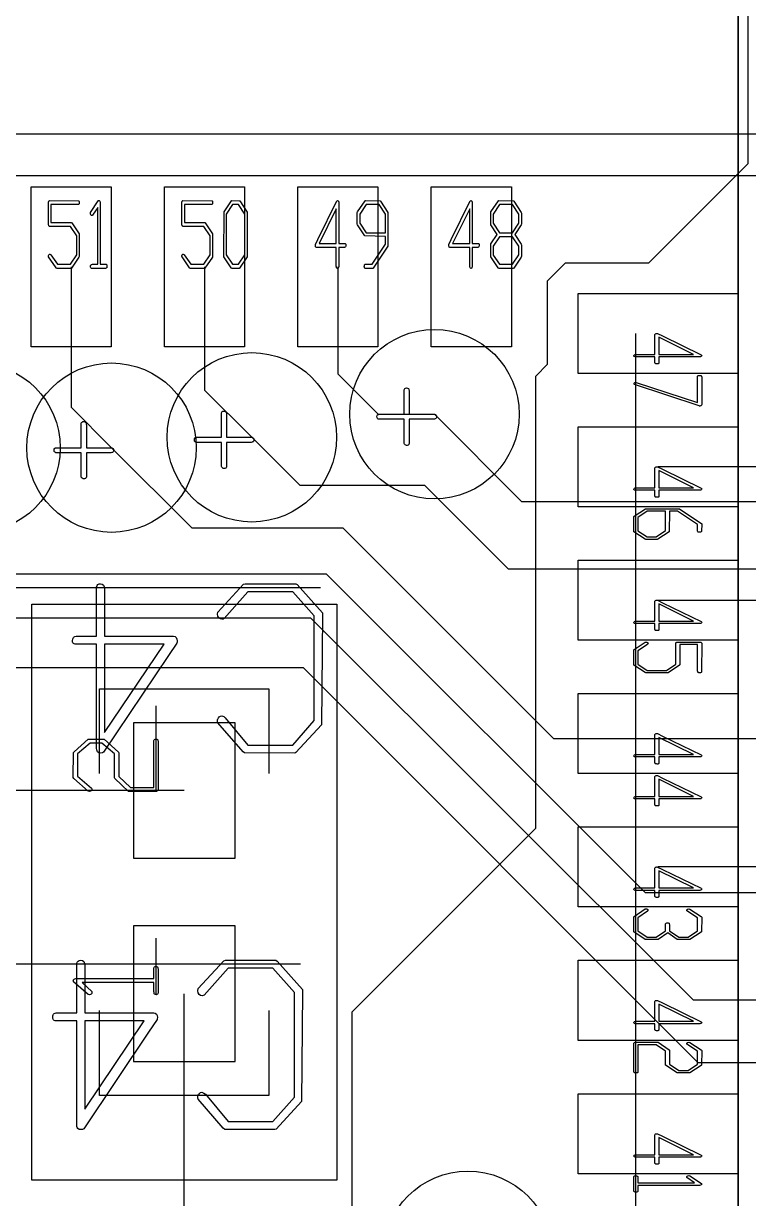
# Model space of a CAD drawing. Header units: inches. Extents: x -1 to 1.1, y -1.12 to 1.07.
# Drawn here: x -0.3558 to -0.1418, y -0.0478 to 0.299 of the extents above; entities that cross this region are included whole.
import ezdxf

# ---------------------------------------------------------------- set-up
doc = ezdxf.new("R2010")
doc.units = ezdxf.units.IN
doc.header["$MEASUREMENT"] = 0
doc.linetypes.add('CENTERX2', pattern=[0.8, 0.5, -0.1, 0.1, -0.1])

msp = doc.modelspace()

# ---------------------------------------------------------------- linework, layer by layer
at = {"color": 7, "linetype": 'Continuous'}
for p, q in [((-0.14489, 0.71147), (-0.14489, -0.39089)), ((-0.14489, -0.39089), (-0.14489, 0.71147)), ((-0.14489, -0.39089), (-0.14489, 0.71147)), ((-0.14189, 0.25766), (-0.14189, 0.65465)), ((-0.1005, 0.26637), (-0.61947, 0.26637)), ((-0.17121, 0.22834), (-0.14189, 0.25766)), ((-0.07462, 0.25402), (-0.61256, 0.25402)), ((-0.35355, 0.2036), (-0.35355, 0.25084)), ((-0.35355, 0.25084), (-0.32993, 0.25084)), ((-0.32993, 0.25084), (-0.32993, 0.2036)), ((-0.31418, 0.2036), (-0.31418, 0.25084)), ((-0.31418, 0.25084), (-0.29056, 0.25084)), ((-0.29056, 0.25084), (-0.29056, 0.2036)), ((-0.27481, 0.2036), (-0.27481, 0.25084)), ((-0.27481, 0.25084), (-0.25119, 0.25084)), ((-0.25119, 0.25084), (-0.25119, 0.2036)), ((-0.23544, 0.2036), (-0.23544, 0.25084)), ((-0.23544, 0.25084), (-0.21182, 0.25084)), ((-0.21182, 0.25084), (-0.21182, 0.2036)), ((-0.34174, 0.22722), (-0.34174, 0.18574)), ((-0.30237, 0.22722), (-0.30237, 0.19083)), ((-0.263, 0.22722), (-0.263, 0.1956)), ((-0.20113, 0.22307), (-0.19586, 0.22834)), ((-0.19586, 0.22834), (-0.17121, 0.22834)), ((-0.20113, 0.19842), (-0.20113, 0.22307)), ((-0.19213, 0.21934), (-0.14489, 0.21934)), ((-0.19213, 0.19572), (-0.19213, 0.21934)), ((-0.14489, 0.21934), (-0.14489, 0.19572)), ((-0.32993, 0.2036), (-0.35355, 0.2036)), ((-0.29056, 0.2036), (-0.31418, 0.2036)), ((-0.25119, 0.2036), (-0.27481, 0.2036)), ((-0.21182, 0.2036), (-0.23544, 0.2036)), ((-0.20462, 0.19493), (-0.20113, 0.19842)), ((-0.263, 0.1956), (-0.25109, 0.18369)), ((-0.20462, 0.06149), (-0.20462, 0.19493)), ((-0.14489, 0.19572), (-0.19213, 0.19572)), ((-0.30237, 0.19083), (-0.28841, 0.17687)), ((-0.34174, 0.18574), (-0.32981, 0.17381)), ((-0.25109, 0.18369), (-0.23452, 0.18369)), ((-0.23452, 0.18369), (-0.20878, 0.15795)), ((-0.19213, 0.17997), (-0.14489, 0.17997)), ((-0.19213, 0.15635), (-0.19213, 0.17997)), ((-0.14489, 0.17997), (-0.14489, 0.15635)), ((-0.30602, 0.15002), (-0.32981, 0.17381)), ((-0.28841, 0.17687), (-0.27426, 0.16272)), ((-0.10549, 0.16816), (-0.16851, 0.16816)), ((-0.27426, 0.16272), (-0.23747, 0.16272)), ((-0.23747, 0.16272), (-0.21277, 0.13802)), ((-0.20878, 0.15795), (0.18641, 0.15795)), ((-0.14489, 0.15635), (-0.19213, 0.15635)), ((-0.26144, 0.15002), (-0.30602, 0.15002)), ((-0.1993, 0.08788), (-0.26144, 0.15002)), ((-0.19213, 0.1406), (-0.14489, 0.1406)), ((-0.19213, 0.11698), (-0.19213, 0.1406)), ((-0.14489, 0.1406), (-0.14489, 0.11698)), ((-0.26637, 0.1365), (-0.40376, 0.1365)), ((-0.17227, 0.0424), (-0.26637, 0.1365)), ((-0.21277, 0.13802), (0.01145, 0.13802)), ((-0.16851, 0.12879), (-0.12335, 0.12879)), ((-0.35336, -0.04236), (-0.35336, 0.12764)), ((-0.35336, 0.12764), (-0.26336, 0.12764)), ((-0.26336, 0.12764), (-0.26336, -0.04236)), ((-0.44187, 0.12363), (-0.27105, 0.12363)), ((-0.27105, 0.12363), (-0.15821, 0.01079)), ((-0.14489, 0.11698), (-0.19213, 0.11698)), ((-0.27321, 0.10881), (-0.45435, 0.10881)), ((-0.15664, -0.00776), (-0.27321, 0.10881)), ((-0.33336, 0.07764), (-0.33336, 0.10264)), ((-0.33336, 0.10264), (-0.28336, 0.10264)), ((-0.33336, 0.09264), (-0.33336, 0.10264)), ((-0.33336, 0.10264), (-0.28336, 0.10264)), ((-0.28336, 0.10264), (-0.28336, 0.07764)), ((-0.28336, 0.10264), (-0.28336, 0.07764)), ((-0.19213, 0.10123), (-0.14489, 0.10123)), ((-0.19213, 0.07761), (-0.19213, 0.10123)), ((-0.14489, 0.10123), (-0.14489, 0.07761)), ((-0.29336, 0.09264), (-0.32336, 0.09264)), ((-0.32336, 0.09264), (-0.32336, 0.05264)), ((-0.29336, 0.05264), (-0.29336, 0.09264)), ((-0.0104, 0.08788), (-0.1993, 0.08788)), ((-0.14489, 0.07761), (-0.19213, 0.07761)), ((-0.30836, 0.07264), (-0.42575, 0.07264)), ((-0.25881, 0.0073), (-0.20462, 0.06149)), ((-0.19213, 0.06186), (-0.14489, 0.06186)), ((-0.19213, 0.03824), (-0.19213, 0.06186)), ((-0.14489, 0.06186), (-0.14489, 0.03824)), ((-0.32336, 0.05264), (-0.29336, 0.05264)), ((-0.13589, 0.05005), (-0.16851, 0.05005)), ((0.08296, 0.0424), (-0.17227, 0.0424)), ((-0.14489, 0.03824), (-0.19213, 0.03824)), ((-0.29336, 0.03264), (-0.32336, 0.03264)), ((-0.32336, 0.03264), (-0.32336, -0.00736)), ((-0.29336, -0.00736), (-0.29336, 0.03264)), ((-0.19213, 0.02249), (-0.14489, 0.02249)), ((-0.19213, -0.00113), (-0.19213, 0.02249)), ((-0.14489, 0.02249), (-0.14489, -0.00113)), ((-0.30836, -0.10468), (-0.30836, 0.01264)), ((-0.15821, 0.01079), (-0.13264, 0.01079)), ((-0.33336, -0.01736), (-0.33336, 0.00764)), ((-0.28336, 0.00764), (-0.28336, -0.01736)), ((-0.28336, 0.00764), (-0.28336, -0.01736)), ((-0.25881, -0.25891), (-0.25881, 0.0073)), ((-0.14489, -0.00113), (-0.19213, -0.00113)), ((-0.33336, -0.01736), (-0.33336, -0.00736)), ((-0.32336, -0.00736), (-0.29336, -0.00736)), ((-0.10686, -0.00776), (-0.15664, -0.00776)), ((-0.19213, -0.01688), (-0.14489, -0.01688)), ((-0.19213, -0.0405), (-0.19213, -0.01688)), ((-0.14489, -0.01688), (-0.14489, -0.0405)), ((-0.28336, -0.01736), (-0.33336, -0.01736)), ((-0.28336, -0.01736), (-0.33336, -0.01736)), ((-0.14489, -0.0405), (-0.19213, -0.0405)), ((-0.26336, -0.04236), (-0.35336, -0.04236))]:
    msp.add_line(p, q, dxfattribs=at)
at = {"color": 7, "linetype": 'CENTERX2'}
for p, q in [((-0.17518, 0.20753), (-0.17518, 0.16753)), ((-0.17518, 0.16816), (-0.17518, 0.12816)), ((-0.26819, 0.13247), (-0.36819, 0.13247)), ((-0.17518, 0.12879), (-0.17518, 0.08879)), ((-0.31669, 0.07264), (-0.31669, 0.09764)), ((-0.17518, 0.08942), (-0.17518, 0.04942)), ((-0.17518, 0.05005), (-0.17518, 0.01005)), ((-0.31669, 0.01264), (-0.31669, 0.02905)), ((-0.27404, 0.02132), (-0.37404, 0.02132)), ((-0.17518, 0.01068), (-0.17518, -0.02932)), ((-0.17518, -0.02869), (-0.17518, -0.06182))]:
    msp.add_line(p, q, dxfattribs=at)
at = {"color": 7, "linetype": 'Continuous', "flags": 128}
for points in [[(-0.33959, 0.24671), (-0.3395, 0.24667), (-0.33944, 0.24657), (-0.33939, 0.24644), (-0.33936, 0.24626), (-0.33936, 0.24626), (-0.33936, 0.24609), (-0.33938, 0.24594), (-0.33941, 0.24582), (-0.33945, 0.24572), (-0.33951, 0.24565), (-0.3396, 0.24559), (-0.33973, 0.24556), (-0.33988, 0.24555), (-0.33988, 0.24555), (-0.34769, 0.24555), (-0.34769, 0.24555), (-0.34769, 0.24032), (-0.34769, 0.24032), (-0.3417, 0.24032), (-0.3417, 0.24032), (-0.34157, 0.24021), (-0.34157, 0.24021), (-0.3394, 0.2369), (-0.3394, 0.2369), (-0.33936, 0.23665), (-0.33936, 0.23665), (-0.33936, 0.23027), (-0.33936, 0.23027), (-0.33943, 0.23005), (-0.33943, 0.23005), (-0.34164, 0.22677), (-0.34164, 0.22677), (-0.34181, 0.22674), (-0.34181, 0.22674), (-0.3461, 0.22674), (-0.3461, 0.22674), (-0.3462, 0.22685), (-0.3462, 0.22685), (-0.34839, 0.23011), (-0.34839, 0.23011), (-0.3484, 0.23022), (-0.34841, 0.23038), (-0.34841, 0.23038), (-0.3484, 0.23049), (-0.34839, 0.23056), (-0.34839, 0.23056), (-0.34833, 0.23071), (-0.34826, 0.23082), (-0.34816, 0.2309), (-0.34805, 0.23094), (-0.34805, 0.23094), (-0.34788, 0.23088), (-0.34774, 0.23073), (-0.34774, 0.23073), (-0.3458, 0.22793), (-0.3458, 0.22793), (-0.34193, 0.22793), (-0.34193, 0.22793), (-0.34007, 0.2307), (-0.34007, 0.2307), (-0.34007, 0.23636), (-0.34007, 0.23636), (-0.34193, 0.23912), (-0.34193, 0.23912), (-0.3481, 0.23912), (-0.3481, 0.23912), (-0.34818, 0.23915), (-0.34826, 0.23922), (-0.34832, 0.23931), (-0.34837, 0.23943), (-0.34837, 0.23943), (-0.34841, 0.23963), (-0.34841, 0.23963), (-0.34841, 0.24635), (-0.34841, 0.24635), (-0.34837, 0.24648), (-0.3483, 0.24659), (-0.34822, 0.24668), (-0.3481, 0.24674), (-0.3481, 0.24674), (-0.33959, 0.24671)], [(-0.33321, 0.24642), (-0.33317, 0.24612), (-0.33317, 0.24612), (-0.33317, 0.22793), (-0.33317, 0.22793), (-0.3314, 0.22793), (-0.3314, 0.22793), (-0.3313, 0.22786), (-0.33123, 0.22775), (-0.33118, 0.22761), (-0.33116, 0.22744), (-0.33116, 0.22744), (-0.33117, 0.22715), (-0.33124, 0.22693), (-0.33129, 0.22685), (-0.33136, 0.22679), (-0.33145, 0.22675), (-0.33157, 0.22674), (-0.33157, 0.22674), (-0.33578, 0.22674), (-0.33578, 0.22674), (-0.33587, 0.22681), (-0.33594, 0.22692), (-0.336, 0.22706), (-0.33603, 0.22723), (-0.33603, 0.22723), (-0.336, 0.22753), (-0.33593, 0.22775), (-0.33586, 0.22783), (-0.33576, 0.22789), (-0.33563, 0.22792), (-0.33547, 0.22793), (-0.33547, 0.22793), (-0.33388, 0.22793), (-0.33388, 0.22793), (-0.33388, 0.24466), (-0.33388, 0.24466), (-0.33545, 0.24241), (-0.33545, 0.24241), (-0.33555, 0.24237), (-0.33564, 0.24235), (-0.33564, 0.24235), (-0.33579, 0.24239), (-0.33591, 0.24251), (-0.336, 0.2427), (-0.33603, 0.24296), (-0.33603, 0.24296), (-0.33599, 0.24322), (-0.33599, 0.24322), (-0.33375, 0.24666), (-0.33375, 0.24666), (-0.33366, 0.24673), (-0.33355, 0.24674), (-0.33355, 0.24674), (-0.33349, 0.24673), (-0.33338, 0.24666), (-0.33328, 0.24656), (-0.33321, 0.24642)], [(-0.30022, 0.24671), (-0.30013, 0.24667), (-0.30007, 0.24657), (-0.30002, 0.24644), (-0.29999, 0.24626), (-0.29999, 0.24626), (-0.29999, 0.24609), (-0.30001, 0.24594), (-0.30004, 0.24582), (-0.30008, 0.24572), (-0.30014, 0.24565), (-0.30023, 0.24559), (-0.30036, 0.24556), (-0.30051, 0.24555), (-0.30051, 0.24555), (-0.30832, 0.24555), (-0.30832, 0.24555), (-0.30832, 0.24032), (-0.30832, 0.24032), (-0.30233, 0.24032), (-0.30233, 0.24032), (-0.3022, 0.24021), (-0.3022, 0.24021), (-0.30003, 0.2369), (-0.30003, 0.2369), (-0.29999, 0.23665), (-0.29999, 0.23665), (-0.29999, 0.23027), (-0.29999, 0.23027), (-0.30006, 0.23005), (-0.30006, 0.23005), (-0.30227, 0.22677), (-0.30227, 0.22677), (-0.30244, 0.22674), (-0.30244, 0.22674), (-0.30673, 0.22674), (-0.30673, 0.22674), (-0.30683, 0.22685), (-0.30683, 0.22685), (-0.30902, 0.23011), (-0.30902, 0.23011), (-0.30903, 0.23022), (-0.30904, 0.23038), (-0.30904, 0.23038), (-0.30903, 0.23049), (-0.30902, 0.23056), (-0.30902, 0.23056), (-0.30896, 0.23071), (-0.30889, 0.23082), (-0.30879, 0.2309), (-0.30868, 0.23094), (-0.30868, 0.23094), (-0.30851, 0.23088), (-0.30837, 0.23073), (-0.30837, 0.23073), (-0.30643, 0.22793), (-0.30643, 0.22793), (-0.30256, 0.22793), (-0.30256, 0.22793), (-0.3007, 0.2307), (-0.3007, 0.2307), (-0.3007, 0.23636), (-0.3007, 0.23636), (-0.30256, 0.23912), (-0.30256, 0.23912), (-0.30873, 0.23912), (-0.30873, 0.23912), (-0.30881, 0.23915), (-0.30889, 0.23922), (-0.30895, 0.23931), (-0.309, 0.23943), (-0.309, 0.23943), (-0.30904, 0.23963), (-0.30904, 0.23963), (-0.30904, 0.24635), (-0.30904, 0.24635), (-0.309, 0.24648), (-0.30893, 0.24659), (-0.30885, 0.24668), (-0.30873, 0.24674), (-0.30873, 0.24674), (-0.30022, 0.24671)], [(-0.29195, 0.24664), (-0.28979, 0.2433), (-0.28979, 0.2433), (-0.28975, 0.24314), (-0.28975, 0.24314), (-0.2898, 0.23011), (-0.2898, 0.23011), (-0.29201, 0.22677), (-0.29201, 0.22677), (-0.29213, 0.22674), (-0.29213, 0.22674), (-0.29437, 0.22674), (-0.29437, 0.22674), (-0.29447, 0.22685), (-0.29447, 0.22685), (-0.29664, 0.23019), (-0.29664, 0.23019), (-0.29666, 0.23046), (-0.29666, 0.23046), (-0.29659, 0.24341), (-0.29659, 0.24341), (-0.2944, 0.24669), (-0.2944, 0.24669), (-0.29429, 0.24674), (-0.29429, 0.24674), (-0.29209, 0.24672), (-0.29209, 0.24672), (-0.29195, 0.24664)], [(-0.26286, 0.24659), (-0.26282, 0.2465), (-0.26278, 0.24638), (-0.26277, 0.24622), (-0.26276, 0.24604), (-0.26276, 0.24604), (-0.26276, 0.23412), (-0.26276, 0.23412), (-0.26089, 0.23412), (-0.26089, 0.23412), (-0.26082, 0.23408), (-0.26076, 0.23401), (-0.26071, 0.23391), (-0.26068, 0.23378), (-0.26068, 0.23378), (-0.26068, 0.23357), (-0.2607, 0.2334), (-0.26072, 0.23325), (-0.26076, 0.23314), (-0.26081, 0.23305), (-0.26089, 0.23299), (-0.26099, 0.23295), (-0.26111, 0.23293), (-0.26111, 0.23293), (-0.26276, 0.23293), (-0.26276, 0.23293), (-0.26276, 0.22715), (-0.26276, 0.22715), (-0.26282, 0.22697), (-0.26289, 0.22684), (-0.263, 0.22677), (-0.26312, 0.22674), (-0.26312, 0.22674), (-0.26328, 0.22678), (-0.26339, 0.22691), (-0.26345, 0.22711), (-0.26348, 0.22739), (-0.26348, 0.22739), (-0.26348, 0.23293), (-0.26348, 0.23293), (-0.26936, 0.23293), (-0.26936, 0.23293), (-0.2695, 0.23299), (-0.26959, 0.23311), (-0.26965, 0.23328), (-0.26967, 0.23351), (-0.26967, 0.23351), (-0.26966, 0.23365), (-0.26965, 0.23376), (-0.26965, 0.23376), (-0.26892, 0.23523), (-0.26892, 0.23523), (-0.26336, 0.24664), (-0.26336, 0.24664), (-0.26326, 0.24672), (-0.26313, 0.24674), (-0.26313, 0.24674), (-0.26297, 0.24671), (-0.26286, 0.24659)], [(-0.25044, 0.24658), (-0.24828, 0.24327), (-0.24828, 0.24327), (-0.24824, 0.24303), (-0.24824, 0.24303), (-0.24829, 0.23326), (-0.24829, 0.23326), (-0.2526, 0.22677), (-0.2526, 0.22677), (-0.25272, 0.22674), (-0.25272, 0.22674), (-0.25496, 0.22674), (-0.25496, 0.22674), (-0.25508, 0.22681), (-0.25515, 0.22694), (-0.2552, 0.22711), (-0.25522, 0.22734), (-0.25522, 0.22734), (-0.2552, 0.22757), (-0.25514, 0.22774), (-0.25505, 0.22786), (-0.25493, 0.22793), (-0.25493, 0.22793), (-0.25291, 0.22793), (-0.25291, 0.22793), (-0.24895, 0.23389), (-0.24895, 0.23389), (-0.24895, 0.23619), (-0.24895, 0.23619), (-0.25505, 0.2363), (-0.25505, 0.2363), (-0.25725, 0.23963), (-0.25725, 0.23963), (-0.25729, 0.23982), (-0.25729, 0.23982), (-0.25729, 0.24322), (-0.25729, 0.24322), (-0.25722, 0.24341), (-0.25722, 0.24341), (-0.25501, 0.24669), (-0.25501, 0.24669), (-0.2549, 0.24674), (-0.2549, 0.24674), (-0.25057, 0.24672), (-0.25057, 0.24672), (-0.25044, 0.24658)], [(-0.22349, 0.24659), (-0.22345, 0.2465), (-0.22341, 0.24638), (-0.2234, 0.24622), (-0.22339, 0.24604), (-0.22339, 0.24604), (-0.22339, 0.23412), (-0.22339, 0.23412), (-0.22152, 0.23412), (-0.22152, 0.23412), (-0.22145, 0.23408), (-0.22139, 0.23401), (-0.22134, 0.23391), (-0.22131, 0.23378), (-0.22131, 0.23378), (-0.22131, 0.23357), (-0.22133, 0.2334), (-0.22135, 0.23325), (-0.22139, 0.23314), (-0.22144, 0.23305), (-0.22152, 0.23299), (-0.22162, 0.23295), (-0.22174, 0.23293), (-0.22174, 0.23293), (-0.22339, 0.23293), (-0.22339, 0.23293), (-0.22339, 0.22715), (-0.22339, 0.22715), (-0.22345, 0.22697), (-0.22352, 0.22684), (-0.22363, 0.22677), (-0.22375, 0.22674), (-0.22375, 0.22674), (-0.22391, 0.22678), (-0.22402, 0.22691), (-0.22408, 0.22711), (-0.22411, 0.22739), (-0.22411, 0.22739), (-0.22411, 0.23293), (-0.22411, 0.23293), (-0.22999, 0.23293), (-0.22999, 0.23293), (-0.23013, 0.23299), (-0.23022, 0.23311), (-0.23028, 0.23328), (-0.2303, 0.23351), (-0.2303, 0.23351), (-0.23029, 0.23365), (-0.23028, 0.23376), (-0.23028, 0.23376), (-0.22955, 0.23523), (-0.22955, 0.23523), (-0.22399, 0.24664), (-0.22399, 0.24664), (-0.22389, 0.24672), (-0.22376, 0.24674), (-0.22376, 0.24674), (-0.2236, 0.24671), (-0.22349, 0.24659)], [(-0.21107, 0.24658), (-0.20891, 0.24327), (-0.20891, 0.24327), (-0.20887, 0.24303), (-0.20887, 0.24303), (-0.20887, 0.23974), (-0.20887, 0.23974), (-0.20892, 0.23955), (-0.20892, 0.23955), (-0.21082, 0.23673), (-0.21082, 0.23673), (-0.20892, 0.23385), (-0.20892, 0.23385), (-0.20887, 0.23366), (-0.20887, 0.23366), (-0.20887, 0.2303), (-0.20887, 0.2303), (-0.20892, 0.23008), (-0.20892, 0.23008), (-0.21113, 0.22677), (-0.21113, 0.22677), (-0.21131, 0.22674), (-0.21131, 0.22674), (-0.2156, 0.22674), (-0.2156, 0.22674), (-0.21571, 0.22685), (-0.21571, 0.22685), (-0.2179, 0.23019), (-0.2179, 0.23019), (-0.21792, 0.23046), (-0.21792, 0.23046), (-0.21792, 0.23372), (-0.21792, 0.23372), (-0.21786, 0.23394), (-0.21786, 0.23394), (-0.21603, 0.23673), (-0.21603, 0.23673), (-0.21788, 0.23961), (-0.21788, 0.23961), (-0.21792, 0.2398), (-0.21792, 0.2398), (-0.21792, 0.24322), (-0.21792, 0.24322), (-0.21783, 0.24341), (-0.21783, 0.24341), (-0.21564, 0.24669), (-0.21564, 0.24669), (-0.21553, 0.24674), (-0.21553, 0.24674), (-0.2112, 0.24672), (-0.2112, 0.24672), (-0.21107, 0.24658)], [(-0.29047, 0.24277), (-0.29231, 0.24555), (-0.29231, 0.24555), (-0.29409, 0.24555), (-0.29409, 0.24555), (-0.29594, 0.24277), (-0.29594, 0.24277), (-0.29594, 0.23072), (-0.29594, 0.23072), (-0.29409, 0.22793), (-0.29409, 0.22793), (-0.29231, 0.22793), (-0.29231, 0.22793), (-0.29047, 0.23074), (-0.29047, 0.23074), (-0.29047, 0.24277)], [(-0.26854, 0.23412), (-0.26348, 0.23412), (-0.26348, 0.23412), (-0.26348, 0.24431), (-0.26348, 0.24431), (-0.26854, 0.23412)], [(-0.24895, 0.24273), (-0.25082, 0.24555), (-0.25082, 0.24555), (-0.25471, 0.24555), (-0.25471, 0.24555), (-0.25657, 0.24273), (-0.25657, 0.24273), (-0.25657, 0.24005), (-0.25657, 0.24005), (-0.25469, 0.23723), (-0.25469, 0.23723), (-0.24895, 0.23723), (-0.24895, 0.23723), (-0.24895, 0.24273)], [(-0.22917, 0.23412), (-0.22411, 0.23412), (-0.22411, 0.23412), (-0.22411, 0.24431), (-0.22411, 0.24431), (-0.22917, 0.23412)], [(-0.20958, 0.24273), (-0.21145, 0.24555), (-0.21145, 0.24555), (-0.21534, 0.24555), (-0.21534, 0.24555), (-0.2172, 0.24273), (-0.2172, 0.24273), (-0.2172, 0.24004), (-0.2172, 0.24004), (-0.21532, 0.23722), (-0.21532, 0.23722), (-0.21146, 0.23722), (-0.21146, 0.23722), (-0.20958, 0.24004), (-0.20958, 0.24004), (-0.20958, 0.24273)], [(-0.20958, 0.23327), (-0.21146, 0.23603), (-0.21146, 0.23603), (-0.21532, 0.23603), (-0.21532, 0.23603), (-0.2172, 0.2333), (-0.2172, 0.2333), (-0.2172, 0.23067), (-0.2172, 0.23067), (-0.21534, 0.22793), (-0.21534, 0.22793), (-0.21145, 0.22793), (-0.21145, 0.22793), (-0.20958, 0.23069), (-0.20958, 0.23069), (-0.20958, 0.23327)], [(-0.15581, 0.20072), (-0.15589, 0.20068), (-0.15602, 0.20065), (-0.15617, 0.20063), (-0.15636, 0.20063), (-0.15636, 0.20063), (-0.16827, 0.20063), (-0.16827, 0.20063), (-0.16827, 0.19876), (-0.16827, 0.19876), (-0.16832, 0.19868), (-0.16839, 0.19862), (-0.16849, 0.19858), (-0.16862, 0.19854), (-0.16862, 0.19854), (-0.16883, 0.19855), (-0.169, 0.19856), (-0.16915, 0.19859), (-0.16926, 0.19862), (-0.16935, 0.19868), (-0.16941, 0.19875), (-0.16945, 0.19885), (-0.16946, 0.19898), (-0.16946, 0.19898), (-0.16946, 0.20063), (-0.16946, 0.20063), (-0.17525, 0.20063), (-0.17525, 0.20063), (-0.17543, 0.20068), (-0.17555, 0.20076), (-0.17563, 0.20086), (-0.17565, 0.20098), (-0.17565, 0.20098), (-0.17561, 0.20114), (-0.17549, 0.20125), (-0.17529, 0.20132), (-0.17501, 0.20134), (-0.17501, 0.20134), (-0.16946, 0.20134), (-0.16946, 0.20134), (-0.16946, 0.20722), (-0.16946, 0.20722), (-0.16941, 0.20736), (-0.16929, 0.20746), (-0.16912, 0.20751), (-0.16889, 0.20753), (-0.16889, 0.20753), (-0.16874, 0.20753), (-0.16864, 0.20751), (-0.16864, 0.20751), (-0.16717, 0.20679), (-0.16717, 0.20679), (-0.15576, 0.20123), (-0.15576, 0.20123), (-0.15568, 0.20113), (-0.15565, 0.201), (-0.15565, 0.201), (-0.15569, 0.20084), (-0.15581, 0.20072)], [(-0.16827, 0.20641), (-0.16827, 0.20134), (-0.16827, 0.20134), (-0.15809, 0.20134), (-0.15809, 0.20134), (-0.16827, 0.20641)], [(-0.15622, 0.1861), (-0.15621, 0.1861), (-0.15623, 0.18611), (-0.15628, 0.18611), (-0.15636, 0.18612), (-0.15636, 0.18612), (-0.17546, 0.19242), (-0.17546, 0.19242), (-0.1756, 0.19255), (-0.17565, 0.19269), (-0.17565, 0.19269), (-0.17561, 0.19287), (-0.17549, 0.19299), (-0.17549, 0.19299), (-0.17536, 0.19306), (-0.17518, 0.19308), (-0.17518, 0.19308), (-0.17508, 0.19308), (-0.17499, 0.19306), (-0.17499, 0.19306), (-0.15684, 0.18714), (-0.15684, 0.18714), (-0.15684, 0.1949), (-0.15684, 0.1949), (-0.15678, 0.195), (-0.15668, 0.19507), (-0.15653, 0.19512), (-0.15635, 0.19515), (-0.15635, 0.19515), (-0.15606, 0.19513), (-0.15584, 0.19507), (-0.15576, 0.19502), (-0.1557, 0.19494), (-0.15566, 0.19485), (-0.15565, 0.19474), (-0.15565, 0.19474), (-0.15565, 0.19454), (-0.15565, 0.19454), (-0.15565, 0.18651), (-0.15565, 0.18651), (-0.15569, 0.18633), (-0.15579, 0.18621), (-0.15597, 0.18613), (-0.15622, 0.1861)], [(-0.24222, 0.19123), (-0.2421, 0.1911), (-0.24203, 0.19092), (-0.24197, 0.19068), (-0.24196, 0.1904), (-0.24196, 0.1904), (-0.24196, 0.18369), (-0.24196, 0.18369), (-0.23446, 0.18369), (-0.23446, 0.18369), (-0.23421, 0.18358), (-0.23404, 0.18342), (-0.23393, 0.18321), (-0.2339, 0.18295), (-0.2339, 0.18295), (-0.23393, 0.18271), (-0.23404, 0.18249), (-0.23413, 0.18239), (-0.23428, 0.18231), (-0.23447, 0.18224), (-0.23471, 0.1822), (-0.23471, 0.1822), (-0.24196, 0.1822), (-0.24196, 0.1822), (-0.24196, 0.17503), (-0.24196, 0.17503), (-0.24203, 0.17485), (-0.24212, 0.17471), (-0.24222, 0.17461), (-0.24232, 0.17455), (-0.24253, 0.17449), (-0.24272, 0.17446), (-0.24272, 0.17446), (-0.24295, 0.17451), (-0.2432, 0.17465), (-0.24338, 0.17484), (-0.24345, 0.17503), (-0.24345, 0.17503), (-0.24345, 0.1822), (-0.24345, 0.1822), (-0.25093, 0.1822), (-0.25093, 0.1822), (-0.25108, 0.18225), (-0.25121, 0.18234), (-0.25134, 0.18245), (-0.25145, 0.1826), (-0.25145, 0.1826), (-0.25147, 0.18275), (-0.25148, 0.18296), (-0.25148, 0.18296), (-0.25143, 0.18328), (-0.25128, 0.18351), (-0.25116, 0.18359), (-0.25102, 0.18364), (-0.25085, 0.18368), (-0.25065, 0.18369), (-0.25065, 0.18369), (-0.24345, 0.18369), (-0.24345, 0.18369), (-0.24345, 0.19093), (-0.24345, 0.19093), (-0.24337, 0.19112), (-0.24323, 0.19127), (-0.24304, 0.19137), (-0.2428, 0.19143), (-0.2428, 0.19143), (-0.24249, 0.19138), (-0.24222, 0.19123)], [(-0.29611, 0.18441), (-0.29599, 0.18428), (-0.29592, 0.1841), (-0.29586, 0.18386), (-0.29585, 0.18358), (-0.29585, 0.18358), (-0.29585, 0.17687), (-0.29585, 0.17687), (-0.28835, 0.17687), (-0.28835, 0.17687), (-0.2881, 0.17676), (-0.28793, 0.1766), (-0.28782, 0.17639), (-0.28779, 0.17613), (-0.28779, 0.17613), (-0.28782, 0.17589), (-0.28793, 0.17567), (-0.28802, 0.17557), (-0.28817, 0.17549), (-0.28836, 0.17542), (-0.2886, 0.17538), (-0.2886, 0.17538), (-0.29585, 0.17538), (-0.29585, 0.17538), (-0.29585, 0.16821), (-0.29585, 0.16821), (-0.29592, 0.16803), (-0.29601, 0.16789), (-0.29611, 0.16779), (-0.29621, 0.16773), (-0.29642, 0.16767), (-0.29661, 0.16764), (-0.29661, 0.16764), (-0.29684, 0.16769), (-0.29709, 0.16783), (-0.29727, 0.16802), (-0.29734, 0.16821), (-0.29734, 0.16821), (-0.29734, 0.17538), (-0.29734, 0.17538), (-0.30482, 0.17538), (-0.30482, 0.17538), (-0.30497, 0.17543), (-0.3051, 0.17552), (-0.30523, 0.17563), (-0.30534, 0.17578), (-0.30534, 0.17578), (-0.30536, 0.17593), (-0.30537, 0.17614), (-0.30537, 0.17614), (-0.30532, 0.17646), (-0.30517, 0.17669), (-0.30505, 0.17677), (-0.30491, 0.17682), (-0.30474, 0.17686), (-0.30454, 0.17687), (-0.30454, 0.17687), (-0.29734, 0.17687), (-0.29734, 0.17687), (-0.29734, 0.18411), (-0.29734, 0.18411), (-0.29726, 0.1843), (-0.29712, 0.18445), (-0.29693, 0.18455), (-0.29669, 0.18461), (-0.29669, 0.18461), (-0.29638, 0.18456), (-0.29611, 0.18441)], [(-0.33751, 0.18135), (-0.33739, 0.18122), (-0.33732, 0.18104), (-0.33726, 0.1808), (-0.33725, 0.18052), (-0.33725, 0.18052), (-0.33725, 0.17381), (-0.33725, 0.17381), (-0.32975, 0.17381), (-0.32975, 0.17381), (-0.3295, 0.1737), (-0.32933, 0.17354), (-0.32922, 0.17333), (-0.32919, 0.17307), (-0.32919, 0.17307), (-0.32922, 0.17283), (-0.32933, 0.17261), (-0.32942, 0.17251), (-0.32957, 0.17243), (-0.32976, 0.17236), (-0.33, 0.17232), (-0.33, 0.17232), (-0.33725, 0.17232), (-0.33725, 0.17232), (-0.33725, 0.16515), (-0.33725, 0.16515), (-0.33732, 0.16497), (-0.33741, 0.16483), (-0.33751, 0.16473), (-0.33761, 0.16467), (-0.33782, 0.16461), (-0.33801, 0.16458), (-0.33801, 0.16458), (-0.33824, 0.16463), (-0.33849, 0.16477), (-0.33867, 0.16496), (-0.33874, 0.16515), (-0.33874, 0.16515), (-0.33874, 0.17232), (-0.33874, 0.17232), (-0.34622, 0.17232), (-0.34622, 0.17232), (-0.34637, 0.17237), (-0.3465, 0.17246), (-0.34663, 0.17257), (-0.34674, 0.17272), (-0.34674, 0.17272), (-0.34676, 0.17287), (-0.34677, 0.17308), (-0.34677, 0.17308), (-0.34672, 0.1734), (-0.34657, 0.17363), (-0.34645, 0.17371), (-0.34631, 0.17376), (-0.34614, 0.1738), (-0.34594, 0.17381), (-0.34594, 0.17381), (-0.33874, 0.17381), (-0.33874, 0.17381), (-0.33874, 0.18105), (-0.33874, 0.18105), (-0.33866, 0.18124), (-0.33852, 0.18139), (-0.33833, 0.18149), (-0.33809, 0.18155), (-0.33809, 0.18155), (-0.33778, 0.1815), (-0.33751, 0.18135)], [(-0.15581, 0.16135), (-0.15589, 0.16131), (-0.15602, 0.16128), (-0.15617, 0.16126), (-0.15636, 0.16126), (-0.15636, 0.16126), (-0.16827, 0.16126), (-0.16827, 0.16126), (-0.16827, 0.15939), (-0.16827, 0.15939), (-0.16832, 0.15931), (-0.16839, 0.15925), (-0.16849, 0.15921), (-0.16862, 0.15917), (-0.16862, 0.15917), (-0.16883, 0.15918), (-0.169, 0.15919), (-0.16915, 0.15922), (-0.16926, 0.15925), (-0.16935, 0.15931), (-0.16941, 0.15938), (-0.16945, 0.15948), (-0.16946, 0.15961), (-0.16946, 0.15961), (-0.16946, 0.16126), (-0.16946, 0.16126), (-0.17525, 0.16126), (-0.17525, 0.16126), (-0.17543, 0.16131), (-0.17555, 0.16139), (-0.17563, 0.16149), (-0.17565, 0.16161), (-0.17565, 0.16161), (-0.17561, 0.16177), (-0.17549, 0.16188), (-0.17529, 0.16195), (-0.17501, 0.16197), (-0.17501, 0.16197), (-0.16946, 0.16197), (-0.16946, 0.16197), (-0.16946, 0.16785), (-0.16946, 0.16785), (-0.16941, 0.16799), (-0.16929, 0.16809), (-0.16912, 0.16814), (-0.16889, 0.16816), (-0.16889, 0.16816), (-0.16874, 0.16816), (-0.16864, 0.16814), (-0.16864, 0.16814), (-0.16717, 0.16742), (-0.16717, 0.16742), (-0.15576, 0.16186), (-0.15576, 0.16186), (-0.15568, 0.16176), (-0.15565, 0.16163), (-0.15565, 0.16163), (-0.15569, 0.16147), (-0.15581, 0.16135)], [(-0.16827, 0.16704), (-0.16827, 0.16197), (-0.16827, 0.16197), (-0.15809, 0.16197), (-0.15809, 0.16197), (-0.16827, 0.16704)], [(-0.15568, 0.14909), (-0.15583, 0.14896), (-0.15598, 0.14889), (-0.15613, 0.14885), (-0.15628, 0.14884), (-0.15628, 0.14884), (-0.15649, 0.14886), (-0.15666, 0.14891), (-0.15678, 0.149), (-0.15684, 0.14913), (-0.15684, 0.14913), (-0.15684, 0.15114), (-0.15684, 0.15114), (-0.16282, 0.15506), (-0.16282, 0.15506), (-0.16518, 0.15506), (-0.16518, 0.15506), (-0.16528, 0.14896), (-0.16528, 0.14896), (-0.16861, 0.14679), (-0.16861, 0.14679), (-0.1688, 0.14673), (-0.1688, 0.14673), (-0.17213, 0.14673), (-0.17213, 0.14673), (-0.17235, 0.14678), (-0.17235, 0.14678), (-0.17563, 0.14899), (-0.17563, 0.14899), (-0.17565, 0.14917), (-0.17565, 0.14917), (-0.17565, 0.15347), (-0.17565, 0.15347), (-0.17554, 0.15357), (-0.17554, 0.15357), (-0.17221, 0.15576), (-0.17221, 0.15576), (-0.17194, 0.15578), (-0.17194, 0.15578), (-0.16219, 0.15573), (-0.16219, 0.15573), (-0.15565, 0.15134), (-0.15565, 0.15134), (-0.15568, 0.14909)], [(-0.16913, 0.14745), (-0.16637, 0.14933), (-0.16637, 0.14933), (-0.16637, 0.15506), (-0.16637, 0.15506), (-0.17173, 0.15506), (-0.17173, 0.15506), (-0.17446, 0.1532), (-0.17446, 0.1532), (-0.17446, 0.14931), (-0.17446, 0.14931), (-0.1717, 0.14745), (-0.1717, 0.14745), (-0.16913, 0.14745)], [(-0.33393, 0.08404), (-0.33408, 0.08428), (-0.33418, 0.08459), (-0.33424, 0.08498), (-0.33426, 0.08547), (-0.33426, 0.08547), (-0.33426, 0.1158), (-0.33426, 0.1158), (-0.3406, 0.1158), (-0.3406, 0.1158), (-0.34086, 0.11589), (-0.34106, 0.11604), (-0.34123, 0.11624), (-0.34134, 0.1165), (-0.34134, 0.1165), (-0.34132, 0.11691), (-0.34126, 0.11725), (-0.34118, 0.11754), (-0.34106, 0.11778), (-0.34088, 0.11795), (-0.34062, 0.11808), (-0.34028, 0.11816), (-0.33986, 0.11819), (-0.33986, 0.11819), (-0.33426, 0.11819), (-0.33426, 0.11819), (-0.33426, 0.13266), (-0.33426, 0.13266), (-0.33408, 0.13309), (-0.33382, 0.13341), (-0.33349, 0.1336), (-0.33307, 0.13366), (-0.33307, 0.13366), (-0.33255, 0.13356), (-0.33218, 0.13326), (-0.33195, 0.13275), (-0.33188, 0.13204), (-0.33188, 0.13204), (-0.33188, 0.11819), (-0.33188, 0.11819), (-0.3115, 0.11819), (-0.3115, 0.11819), (-0.31105, 0.11805), (-0.31071, 0.11776), (-0.31052, 0.11733), (-0.31045, 0.11675), (-0.31045, 0.11675), (-0.31047, 0.11639), (-0.31052, 0.11613), (-0.31052, 0.11613), (-0.31302, 0.11245), (-0.31302, 0.11245), (-0.33218, 0.08393), (-0.33218, 0.08393), (-0.33253, 0.08373), (-0.33298, 0.08366), (-0.33298, 0.08366), (-0.33352, 0.08375), (-0.33393, 0.08404)], [(-0.291, 0.08408), (-0.29842, 0.09262), (-0.29842, 0.09262), (-0.29851, 0.09291), (-0.29854, 0.09324), (-0.29854, 0.09324), (-0.29852, 0.09354), (-0.29847, 0.09372), (-0.29847, 0.09372), (-0.29829, 0.0941), (-0.29803, 0.09438), (-0.2977, 0.09459), (-0.2973, 0.0947), (-0.2973, 0.0947), (-0.2967, 0.09448), (-0.29626, 0.09411), (-0.29626, 0.09411), (-0.28959, 0.08604), (-0.28959, 0.08604), (-0.27633, 0.08604), (-0.27633, 0.08604), (-0.26998, 0.09325), (-0.26998, 0.09325), (-0.26998, 0.12415), (-0.26998, 0.12415), (-0.27633, 0.13128), (-0.27633, 0.13128), (-0.28959, 0.13128), (-0.28959, 0.13128), (-0.29662, 0.12339), (-0.29662, 0.12339), (-0.2969, 0.12323), (-0.29725, 0.12318), (-0.29725, 0.12318), (-0.29767, 0.12328), (-0.29811, 0.12358), (-0.29843, 0.12404), (-0.29854, 0.12464), (-0.29854, 0.12464), (-0.29842, 0.1253), (-0.29842, 0.1253), (-0.29086, 0.13353), (-0.29086, 0.13353), (-0.29037, 0.13366), (-0.29037, 0.13366), (-0.27545, 0.13366), (-0.27545, 0.13366), (-0.27508, 0.13339), (-0.27508, 0.13339), (-0.26759, 0.12505), (-0.26759, 0.12505), (-0.26759, 0.12437), (-0.26759, 0.12437), (-0.2679, 0.092), (-0.2679, 0.092), (-0.27538, 0.0838), (-0.27538, 0.0838), (-0.27574, 0.08366), (-0.27574, 0.08366), (-0.29058, 0.08373), (-0.29058, 0.08373), (-0.291, 0.08408)], [(-0.15581, 0.12198), (-0.15589, 0.12194), (-0.15602, 0.12191), (-0.15617, 0.12189), (-0.15636, 0.12189), (-0.15636, 0.12189), (-0.16827, 0.12189), (-0.16827, 0.12189), (-0.16827, 0.12002), (-0.16827, 0.12002), (-0.16832, 0.11994), (-0.16839, 0.11988), (-0.16849, 0.11984), (-0.16862, 0.1198), (-0.16862, 0.1198), (-0.16883, 0.11981), (-0.169, 0.11982), (-0.16915, 0.11985), (-0.16926, 0.11988), (-0.16935, 0.11994), (-0.16941, 0.12001), (-0.16945, 0.12011), (-0.16946, 0.12024), (-0.16946, 0.12024), (-0.16946, 0.12189), (-0.16946, 0.12189), (-0.17525, 0.12189), (-0.17525, 0.12189), (-0.17543, 0.12194), (-0.17555, 0.12202), (-0.17563, 0.12212), (-0.17565, 0.12224), (-0.17565, 0.12224), (-0.17561, 0.1224), (-0.17549, 0.12251), (-0.17529, 0.12258), (-0.17501, 0.1226), (-0.17501, 0.1226), (-0.16946, 0.1226), (-0.16946, 0.1226), (-0.16946, 0.12848), (-0.16946, 0.12848), (-0.16941, 0.12862), (-0.16929, 0.12872), (-0.16912, 0.12877), (-0.16889, 0.12879), (-0.16889, 0.12879), (-0.16874, 0.12879), (-0.16864, 0.12877), (-0.16864, 0.12877), (-0.16717, 0.12805), (-0.16717, 0.12805), (-0.15576, 0.12249), (-0.15576, 0.12249), (-0.15568, 0.12239), (-0.15565, 0.12226), (-0.15565, 0.12226), (-0.15569, 0.1221), (-0.15581, 0.12198)], [(-0.16827, 0.12767), (-0.16827, 0.1226), (-0.16827, 0.1226), (-0.15809, 0.1226), (-0.15809, 0.1226), (-0.16827, 0.12767)], [(-0.31431, 0.1158), (-0.33188, 0.1158), (-0.33188, 0.1158), (-0.33188, 0.08975), (-0.33188, 0.08975), (-0.31431, 0.1158)], [(-0.15568, 0.1076), (-0.15573, 0.10751), (-0.15582, 0.10744), (-0.15596, 0.10739), (-0.15614, 0.10736), (-0.15614, 0.10736), (-0.15631, 0.10737), (-0.15646, 0.10738), (-0.15658, 0.10741), (-0.15668, 0.10745), (-0.15675, 0.10751), (-0.1568, 0.1076), (-0.15683, 0.10773), (-0.15684, 0.10789), (-0.15684, 0.10789), (-0.15684, 0.11569), (-0.15684, 0.11569), (-0.16208, 0.11569), (-0.16208, 0.11569), (-0.16208, 0.1097), (-0.16208, 0.1097), (-0.16219, 0.10957), (-0.16219, 0.10957), (-0.1655, 0.1074), (-0.1655, 0.1074), (-0.16574, 0.10736), (-0.16574, 0.10736), (-0.17213, 0.10736), (-0.17213, 0.10736), (-0.17234, 0.10743), (-0.17234, 0.10743), (-0.17563, 0.10964), (-0.17563, 0.10964), (-0.17565, 0.10982), (-0.17565, 0.10982), (-0.17565, 0.1141), (-0.17565, 0.1141), (-0.17554, 0.11421), (-0.17554, 0.11421), (-0.17228, 0.11639), (-0.17228, 0.11639), (-0.17218, 0.11641), (-0.17202, 0.11641), (-0.17202, 0.11641), (-0.1719, 0.11641), (-0.17183, 0.11639), (-0.17183, 0.11639), (-0.17169, 0.11633), (-0.17158, 0.11626), (-0.1715, 0.11616), (-0.17146, 0.11605), (-0.17146, 0.11605), (-0.17151, 0.11588), (-0.17167, 0.11574), (-0.17167, 0.11574), (-0.17446, 0.1138), (-0.17446, 0.1138), (-0.17446, 0.10993), (-0.17446, 0.10993), (-0.1717, 0.10808), (-0.1717, 0.10808), (-0.16604, 0.10808), (-0.16604, 0.10808), (-0.16327, 0.10993), (-0.16327, 0.10993), (-0.16327, 0.1161), (-0.16327, 0.1161), (-0.16324, 0.11619), (-0.16318, 0.11626), (-0.16309, 0.11632), (-0.16296, 0.11637), (-0.16296, 0.11637), (-0.16277, 0.11641), (-0.16277, 0.11641), (-0.15604, 0.11641), (-0.15604, 0.11641), (-0.15591, 0.11637), (-0.15581, 0.11631), (-0.15572, 0.11622), (-0.15565, 0.1161), (-0.15565, 0.1161), (-0.15568, 0.1076)], [(-0.34089, 0.08405), (-0.3367, 0.08776), (-0.3367, 0.08776), (-0.33639, 0.08782), (-0.33639, 0.08782), (-0.33224, 0.08782), (-0.33224, 0.08782), (-0.332, 0.08776), (-0.332, 0.08776), (-0.32781, 0.08392), (-0.32781, 0.08392), (-0.32771, 0.08364), (-0.32771, 0.08364), (-0.32771, 0.07675), (-0.32771, 0.07675), (-0.32419, 0.07353), (-0.32419, 0.07353), (-0.31729, 0.07353), (-0.31729, 0.07353), (-0.31729, 0.08733), (-0.31729, 0.08733), (-0.31723, 0.08754), (-0.31711, 0.0877), (-0.31693, 0.08779), (-0.31669, 0.08782), (-0.31669, 0.08782), (-0.31646, 0.08779), (-0.31627, 0.08769), (-0.3162, 0.08761), (-0.31614, 0.08749), (-0.31611, 0.08733), (-0.3161, 0.08714), (-0.3161, 0.08714), (-0.3161, 0.07274), (-0.3161, 0.07274), (-0.31627, 0.07249), (-0.31653, 0.07234), (-0.31653, 0.07234), (-0.31718, 0.07234), (-0.31718, 0.07234), (-0.32482, 0.07234), (-0.32482, 0.07234), (-0.32883, 0.07618), (-0.32883, 0.07618), (-0.3289, 0.07637), (-0.3289, 0.07637), (-0.3289, 0.08341), (-0.3289, 0.08341), (-0.33264, 0.08663), (-0.33264, 0.08663), (-0.33616, 0.08663), (-0.33616, 0.08663), (-0.33991, 0.08345), (-0.33991, 0.08345), (-0.33991, 0.07682), (-0.33991, 0.07682), (-0.33569, 0.0733), (-0.33569, 0.0733), (-0.33563, 0.07313), (-0.33561, 0.07299), (-0.33561, 0.07299), (-0.33566, 0.07274), (-0.3358, 0.07253), (-0.33604, 0.07239), (-0.33637, 0.07234), (-0.33637, 0.07234), (-0.33669, 0.0724), (-0.33669, 0.0724), (-0.34096, 0.07617), (-0.34096, 0.07617), (-0.3411, 0.07642), (-0.3411, 0.07642), (-0.34107, 0.08383), (-0.34107, 0.08383), (-0.34089, 0.08405)], [(-0.15581, 0.08261), (-0.15589, 0.08257), (-0.15602, 0.08254), (-0.15617, 0.08252), (-0.15636, 0.08252), (-0.15636, 0.08252), (-0.16827, 0.08252), (-0.16827, 0.08252), (-0.16827, 0.08065), (-0.16827, 0.08065), (-0.16832, 0.08057), (-0.16839, 0.08051), (-0.16849, 0.08047), (-0.16862, 0.08043), (-0.16862, 0.08043), (-0.16883, 0.08044), (-0.169, 0.08045), (-0.16915, 0.08048), (-0.16926, 0.08051), (-0.16935, 0.08057), (-0.16941, 0.08064), (-0.16945, 0.08074), (-0.16946, 0.08087), (-0.16946, 0.08087), (-0.16946, 0.08252), (-0.16946, 0.08252), (-0.17525, 0.08252), (-0.17525, 0.08252), (-0.17543, 0.08257), (-0.17555, 0.08265), (-0.17563, 0.08275), (-0.17565, 0.08287), (-0.17565, 0.08287), (-0.17561, 0.08303), (-0.17549, 0.08314), (-0.17529, 0.08321), (-0.17501, 0.08323), (-0.17501, 0.08323), (-0.16946, 0.08323), (-0.16946, 0.08323), (-0.16946, 0.08911), (-0.16946, 0.08911), (-0.16941, 0.08925), (-0.16929, 0.08935), (-0.16912, 0.0894), (-0.16889, 0.08942), (-0.16889, 0.08942), (-0.16874, 0.08942), (-0.16864, 0.0894), (-0.16864, 0.0894), (-0.16717, 0.08868), (-0.16717, 0.08868), (-0.15576, 0.08312), (-0.15576, 0.08312), (-0.15568, 0.08302), (-0.15565, 0.08289), (-0.15565, 0.08289), (-0.15569, 0.08273), (-0.15581, 0.08261)], [(-0.16827, 0.0883), (-0.16827, 0.08323), (-0.16827, 0.08323), (-0.15809, 0.08323), (-0.15809, 0.08323), (-0.16827, 0.0883)], [(-0.15581, 0.07023), (-0.15589, 0.07019), (-0.15602, 0.07016), (-0.15617, 0.07014), (-0.15636, 0.07013), (-0.15636, 0.07013), (-0.16827, 0.07013), (-0.16827, 0.07013), (-0.16827, 0.06827), (-0.16827, 0.06827), (-0.16832, 0.06819), (-0.16839, 0.06813), (-0.16849, 0.06808), (-0.16862, 0.06805), (-0.16862, 0.06805), (-0.16883, 0.06805), (-0.169, 0.06807), (-0.16915, 0.0681), (-0.16926, 0.06813), (-0.16935, 0.06818), (-0.16941, 0.06826), (-0.16945, 0.06836), (-0.16946, 0.06849), (-0.16946, 0.06849), (-0.16946, 0.07013), (-0.16946, 0.07013), (-0.17525, 0.07013), (-0.17525, 0.07013), (-0.17543, 0.07019), (-0.17555, 0.07027), (-0.17563, 0.07037), (-0.17565, 0.07049), (-0.17565, 0.07049), (-0.17561, 0.07065), (-0.17549, 0.07076), (-0.17529, 0.07083), (-0.17501, 0.07085), (-0.17501, 0.07085), (-0.16946, 0.07085), (-0.16946, 0.07085), (-0.16946, 0.07673), (-0.16946, 0.07673), (-0.16941, 0.07687), (-0.16929, 0.07696), (-0.16912, 0.07702), (-0.16889, 0.07704), (-0.16889, 0.07704), (-0.16874, 0.07704), (-0.16864, 0.07702), (-0.16864, 0.07702), (-0.16717, 0.0763), (-0.16717, 0.0763), (-0.15576, 0.07074), (-0.15576, 0.07074), (-0.15568, 0.07064), (-0.15565, 0.07051), (-0.15565, 0.07051), (-0.15569, 0.07035), (-0.15581, 0.07023)], [(-0.16827, 0.07592), (-0.16827, 0.07085), (-0.16827, 0.07085), (-0.15809, 0.07085), (-0.15809, 0.07085), (-0.16827, 0.07592)], [(-0.15581, 0.04324), (-0.15589, 0.0432), (-0.15602, 0.04317), (-0.15617, 0.04315), (-0.15636, 0.04315), (-0.15636, 0.04315), (-0.16827, 0.04315), (-0.16827, 0.04315), (-0.16827, 0.04128), (-0.16827, 0.04128), (-0.16832, 0.0412), (-0.16839, 0.04114), (-0.16849, 0.0411), (-0.16862, 0.04106), (-0.16862, 0.04106), (-0.16883, 0.04107), (-0.169, 0.04108), (-0.16915, 0.04111), (-0.16926, 0.04114), (-0.16935, 0.0412), (-0.16941, 0.04127), (-0.16945, 0.04137), (-0.16946, 0.0415), (-0.16946, 0.0415), (-0.16946, 0.04315), (-0.16946, 0.04315), (-0.17525, 0.04315), (-0.17525, 0.04315), (-0.17543, 0.0432), (-0.17555, 0.04328), (-0.17563, 0.04338), (-0.17565, 0.0435), (-0.17565, 0.0435), (-0.17561, 0.04366), (-0.17549, 0.04377), (-0.17529, 0.04384), (-0.17501, 0.04386), (-0.17501, 0.04386), (-0.16946, 0.04386), (-0.16946, 0.04386), (-0.16946, 0.04974), (-0.16946, 0.04974), (-0.16941, 0.04988), (-0.16929, 0.04998), (-0.16912, 0.05003), (-0.16889, 0.05005), (-0.16889, 0.05005), (-0.16874, 0.05005), (-0.16864, 0.05003), (-0.16864, 0.05003), (-0.16717, 0.04931), (-0.16717, 0.04931), (-0.15576, 0.04375), (-0.15576, 0.04375), (-0.15568, 0.04365), (-0.15565, 0.04352), (-0.15565, 0.04352), (-0.15569, 0.04336), (-0.15581, 0.04324)], [(-0.16827, 0.04893), (-0.16827, 0.04386), (-0.16827, 0.04386), (-0.15809, 0.04386), (-0.15809, 0.04386), (-0.16827, 0.04893)], [(-0.15582, 0.03082), (-0.15913, 0.02866), (-0.15913, 0.02866), (-0.15937, 0.02862), (-0.15937, 0.02862), (-0.16265, 0.02862), (-0.16265, 0.02862), (-0.16284, 0.02868), (-0.16284, 0.02868), (-0.16567, 0.03057), (-0.16567, 0.03057), (-0.16854, 0.02868), (-0.16854, 0.02868), (-0.16873, 0.02862), (-0.16873, 0.02862), (-0.1721, 0.02862), (-0.1721, 0.02862), (-0.17232, 0.02867), (-0.17232, 0.02867), (-0.17563, 0.03088), (-0.17563, 0.03088), (-0.17565, 0.03106), (-0.17565, 0.03106), (-0.17565, 0.03536), (-0.17565, 0.03536), (-0.17554, 0.03546), (-0.17554, 0.03546), (-0.17228, 0.03765), (-0.17228, 0.03765), (-0.17218, 0.03767), (-0.17202, 0.03767), (-0.17202, 0.03767), (-0.1719, 0.03767), (-0.17183, 0.03765), (-0.17183, 0.03765), (-0.17169, 0.03759), (-0.17158, 0.03752), (-0.1715, 0.03742), (-0.17146, 0.03731), (-0.17146, 0.03731), (-0.17151, 0.03714), (-0.17167, 0.037), (-0.17167, 0.037), (-0.17446, 0.03506), (-0.17446, 0.03506), (-0.17446, 0.03119), (-0.17446, 0.03119), (-0.1717, 0.02934), (-0.1717, 0.02934), (-0.16913, 0.02934), (-0.16913, 0.02934), (-0.16637, 0.03122), (-0.16637, 0.03122), (-0.16637, 0.03326), (-0.16637, 0.03326), (-0.16627, 0.03338), (-0.16614, 0.03348), (-0.16596, 0.03353), (-0.16574, 0.03355), (-0.16574, 0.03355), (-0.1655, 0.03352), (-0.16529, 0.03342), (-0.16529, 0.03342), (-0.1652, 0.0333), (-0.16518, 0.03311), (-0.16518, 0.03311), (-0.16518, 0.03122), (-0.16518, 0.03122), (-0.16235, 0.02934), (-0.16235, 0.02934), (-0.15967, 0.02934), (-0.15967, 0.02934), (-0.15684, 0.03119), (-0.15684, 0.03119), (-0.15684, 0.03506), (-0.15684, 0.03506), (-0.15999, 0.03711), (-0.15999, 0.03711), (-0.16003, 0.03721), (-0.16004, 0.03729), (-0.16004, 0.03729), (-0.16001, 0.03744), (-0.15989, 0.03756), (-0.1597, 0.03764), (-0.15943, 0.03767), (-0.15943, 0.03767), (-0.15918, 0.03763), (-0.15918, 0.03763), (-0.15576, 0.03543), (-0.15576, 0.03543), (-0.15565, 0.03528), (-0.15565, 0.03528), (-0.15568, 0.03095), (-0.15568, 0.03095), (-0.15582, 0.03082)], [(-0.33978, -0.02711), (-0.33993, -0.02687), (-0.34003, -0.02656), (-0.34009, -0.02617), (-0.34011, -0.02568), (-0.34011, -0.02568), (-0.34011, 0.00465), (-0.34011, 0.00465), (-0.34645, 0.00465), (-0.34645, 0.00465), (-0.34671, 0.00474), (-0.34691, 0.00489), (-0.34708, 0.00509), (-0.34719, 0.00535), (-0.34719, 0.00535), (-0.34717, 0.00576), (-0.34711, 0.0061), (-0.34703, 0.00639), (-0.34691, 0.00663), (-0.34673, 0.0068), (-0.34647, 0.00693), (-0.34613, 0.00701), (-0.34571, 0.00704), (-0.34571, 0.00704), (-0.34011, 0.00704), (-0.34011, 0.00704), (-0.34011, 0.02151), (-0.34011, 0.02151), (-0.33993, 0.02194), (-0.33967, 0.02226), (-0.33934, 0.02245), (-0.33892, 0.02251), (-0.33892, 0.02251), (-0.3384, 0.02241), (-0.33803, 0.02211), (-0.3378, 0.0216), (-0.33773, 0.02089), (-0.33773, 0.02089), (-0.33773, 0.00704), (-0.33773, 0.00704), (-0.31735, 0.00704), (-0.31735, 0.00704), (-0.3169, 0.0069), (-0.31656, 0.00661), (-0.31637, 0.00618), (-0.3163, 0.0056), (-0.3163, 0.0056), (-0.31632, 0.00524), (-0.31637, 0.00498), (-0.31637, 0.00498), (-0.31887, 0.0013), (-0.31887, 0.0013), (-0.33803, -0.02722), (-0.33803, -0.02722), (-0.33838, -0.02742), (-0.33883, -0.02749), (-0.33883, -0.02749), (-0.33937, -0.0274), (-0.33978, -0.02711)], [(-0.29685, -0.02707), (-0.30427, -0.01853), (-0.30427, -0.01853), (-0.30436, -0.01824), (-0.30439, -0.01791), (-0.30439, -0.01791), (-0.30437, -0.01761), (-0.30432, -0.01743), (-0.30432, -0.01743), (-0.30414, -0.01705), (-0.30388, -0.01677), (-0.30355, -0.01656), (-0.30315, -0.01645), (-0.30315, -0.01645), (-0.30255, -0.01667), (-0.30211, -0.01704), (-0.30211, -0.01704), (-0.29544, -0.02511), (-0.29544, -0.02511), (-0.28218, -0.02511), (-0.28218, -0.02511), (-0.27583, -0.0179), (-0.27583, -0.0179), (-0.27583, 0.013), (-0.27583, 0.013), (-0.28218, 0.02013), (-0.28218, 0.02013), (-0.29544, 0.02013), (-0.29544, 0.02013), (-0.30247, 0.01224), (-0.30247, 0.01224), (-0.30275, 0.01208), (-0.3031, 0.01203), (-0.3031, 0.01203), (-0.30352, 0.01213), (-0.30396, 0.01243), (-0.30428, 0.01289), (-0.30439, 0.01349), (-0.30439, 0.01349), (-0.30427, 0.01415), (-0.30427, 0.01415), (-0.29671, 0.02238), (-0.29671, 0.02238), (-0.29622, 0.02251), (-0.29622, 0.02251), (-0.2813, 0.02251), (-0.2813, 0.02251), (-0.28093, 0.02224), (-0.28093, 0.02224), (-0.27344, 0.0139), (-0.27344, 0.0139), (-0.27344, 0.01322), (-0.27344, 0.01322), (-0.27375, -0.01915), (-0.27375, -0.01915), (-0.28123, -0.02735), (-0.28123, -0.02735), (-0.28159, -0.02749), (-0.28159, -0.02749), (-0.29643, -0.02742), (-0.29643, -0.02742), (-0.29685, -0.02707)], [(-0.34069, 0.01704), (-0.34031, 0.0171), (-0.34031, 0.0171), (-0.31729, 0.0171), (-0.31729, 0.0171), (-0.31729, 0.02027), (-0.31729, 0.02027), (-0.31721, 0.02044), (-0.31711, 0.02057), (-0.31697, 0.02066), (-0.3168, 0.02071), (-0.3168, 0.02071), (-0.31651, 0.02068), (-0.31629, 0.02057), (-0.31621, 0.02049), (-0.31614, 0.02036), (-0.31611, 0.0202), (-0.3161, 0.02), (-0.3161, 0.02), (-0.3161, 0.01277), (-0.3161, 0.01277), (-0.31617, 0.01261), (-0.31627, 0.01248), (-0.31641, 0.01239), (-0.31658, 0.01234), (-0.31658, 0.01234), (-0.31688, 0.01238), (-0.31711, 0.01251), (-0.31719, 0.01262), (-0.31724, 0.01279), (-0.31728, 0.013), (-0.31729, 0.01327), (-0.31729, 0.01327), (-0.31729, 0.01591), (-0.31729, 0.01591), (-0.33849, 0.01591), (-0.33849, 0.01591), (-0.33568, 0.0133), (-0.33568, 0.0133), (-0.33563, 0.01313), (-0.33561, 0.01299), (-0.33561, 0.01299), (-0.33566, 0.01273), (-0.3358, 0.01252), (-0.33604, 0.01239), (-0.33637, 0.01234), (-0.33637, 0.01234), (-0.33669, 0.0124), (-0.33669, 0.0124), (-0.341, 0.01614), (-0.341, 0.01614), (-0.34107, 0.01629), (-0.3411, 0.01647), (-0.3411, 0.01647), (-0.34107, 0.01657), (-0.341, 0.01674), (-0.34087, 0.01692), (-0.34069, 0.01704)], [(-0.15581, 0.00387), (-0.15589, 0.00383), (-0.15602, 0.0038), (-0.15617, 0.00378), (-0.15636, 0.00378), (-0.15636, 0.00378), (-0.16827, 0.00378), (-0.16827, 0.00378), (-0.16827, 0.00191), (-0.16827, 0.00191), (-0.16832, 0.00183), (-0.16839, 0.00177), (-0.16849, 0.00173), (-0.16862, 0.00169), (-0.16862, 0.00169), (-0.16883, 0.0017), (-0.169, 0.00171), (-0.16915, 0.00174), (-0.16926, 0.00177), (-0.16935, 0.00183), (-0.16941, 0.0019), (-0.16945, 0.002), (-0.16946, 0.00213), (-0.16946, 0.00213), (-0.16946, 0.00378), (-0.16946, 0.00378), (-0.17525, 0.00378), (-0.17525, 0.00378), (-0.17543, 0.00383), (-0.17555, 0.00391), (-0.17563, 0.00401), (-0.17565, 0.00413), (-0.17565, 0.00413), (-0.17561, 0.00429), (-0.17549, 0.0044), (-0.17529, 0.00447), (-0.17501, 0.00449), (-0.17501, 0.00449), (-0.16946, 0.00449), (-0.16946, 0.00449), (-0.16946, 0.01037), (-0.16946, 0.01037), (-0.16941, 0.01051), (-0.16929, 0.01061), (-0.16912, 0.01066), (-0.16889, 0.01068), (-0.16889, 0.01068), (-0.16874, 0.01068), (-0.16864, 0.01066), (-0.16864, 0.01066), (-0.16717, 0.00994), (-0.16717, 0.00994), (-0.15576, 0.00438), (-0.15576, 0.00438), (-0.15568, 0.00428), (-0.15565, 0.00415), (-0.15565, 0.00415), (-0.15569, 0.00399), (-0.15581, 0.00387)], [(-0.16827, 0.00956), (-0.16827, 0.00449), (-0.16827, 0.00449), (-0.15809, 0.00449), (-0.15809, 0.00449), (-0.16827, 0.00956)], [(-0.32016, 0.00465), (-0.33773, 0.00465), (-0.33773, 0.00465), (-0.33773, -0.0214), (-0.33773, -0.0214), (-0.32016, 0.00465)], [(-0.15582, -0.00855), (-0.15917, -0.01071), (-0.15917, -0.01071), (-0.15942, -0.01075), (-0.15942, -0.01075), (-0.16274, -0.01075), (-0.16274, -0.01075), (-0.16293, -0.01071), (-0.16293, -0.01071), (-0.16629, -0.00848), (-0.16629, -0.00848), (-0.16637, -0.00831), (-0.16637, -0.00831), (-0.16637, -0.00429), (-0.16637, -0.00429), (-0.1691, -0.00242), (-0.1691, -0.00242), (-0.17446, -0.00242), (-0.17446, -0.00242), (-0.17446, -0.01046), (-0.17446, -0.01046), (-0.17452, -0.01058), (-0.17464, -0.01067), (-0.17482, -0.01073), (-0.17506, -0.01075), (-0.17506, -0.01075), (-0.17529, -0.01073), (-0.17549, -0.01068), (-0.17556, -0.01063), (-0.17561, -0.01056), (-0.17564, -0.01047), (-0.17565, -0.01035), (-0.17565, -0.01035), (-0.17565, -0.00194), (-0.17565, -0.00194), (-0.17551, -0.00179), (-0.1753, -0.0017), (-0.1753, -0.0017), (-0.17476, -0.0017), (-0.17476, -0.0017), (-0.16852, -0.0017), (-0.16852, -0.0017), (-0.16523, -0.00394), (-0.16523, -0.00394), (-0.16518, -0.00405), (-0.16518, -0.00405), (-0.16518, -0.00816), (-0.16518, -0.00816), (-0.16235, -0.01003), (-0.16235, -0.01003), (-0.15967, -0.01003), (-0.15967, -0.01003), (-0.15684, -0.00818), (-0.15684, -0.00818), (-0.15684, -0.00431), (-0.15684, -0.00431), (-0.15999, -0.00226), (-0.15999, -0.00226), (-0.16003, -0.00216), (-0.16004, -0.00208), (-0.16004, -0.00208), (-0.16001, -0.00193), (-0.15989, -0.00181), (-0.1597, -0.00173), (-0.15943, -0.0017), (-0.15943, -0.0017), (-0.15918, -0.00174), (-0.15918, -0.00174), (-0.15576, -0.00394), (-0.15576, -0.00394), (-0.15565, -0.00409), (-0.15565, -0.00409), (-0.15568, -0.00842), (-0.15568, -0.00842), (-0.15582, -0.00855)], [(-0.15581, -0.0355), (-0.15589, -0.03554), (-0.15602, -0.03557), (-0.15617, -0.03559), (-0.15636, -0.03559), (-0.15636, -0.03559), (-0.16827, -0.03559), (-0.16827, -0.03559), (-0.16827, -0.03746), (-0.16827, -0.03746), (-0.16832, -0.03754), (-0.16839, -0.0376), (-0.16849, -0.03764), (-0.16862, -0.03768), (-0.16862, -0.03768), (-0.16883, -0.03767), (-0.169, -0.03766), (-0.16915, -0.03763), (-0.16926, -0.0376), (-0.16935, -0.03754), (-0.16941, -0.03747), (-0.16945, -0.03737), (-0.16946, -0.03724), (-0.16946, -0.03724), (-0.16946, -0.03559), (-0.16946, -0.03559), (-0.17525, -0.03559), (-0.17525, -0.03559), (-0.17543, -0.03554), (-0.17555, -0.03546), (-0.17563, -0.03536), (-0.17565, -0.03524), (-0.17565, -0.03524), (-0.17561, -0.03508), (-0.17549, -0.03497), (-0.17529, -0.0349), (-0.17501, -0.03488), (-0.17501, -0.03488), (-0.16946, -0.03488), (-0.16946, -0.03488), (-0.16946, -0.029), (-0.16946, -0.029), (-0.16941, -0.02886), (-0.16929, -0.02876), (-0.16912, -0.02871), (-0.16889, -0.02869), (-0.16889, -0.02869), (-0.16874, -0.02869), (-0.16864, -0.02871), (-0.16864, -0.02871), (-0.16717, -0.02943), (-0.16717, -0.02943), (-0.15576, -0.03499), (-0.15576, -0.03499), (-0.15568, -0.03509), (-0.15565, -0.03522), (-0.15565, -0.03522), (-0.15569, -0.03538), (-0.15581, -0.0355)], [(-0.16827, -0.02981), (-0.16827, -0.03488), (-0.16827, -0.03488), (-0.15809, -0.03488), (-0.15809, -0.03488), (-0.16827, -0.02981)], [(-0.15598, -0.04389), (-0.15627, -0.04393), (-0.15627, -0.04393), (-0.17446, -0.04393), (-0.17446, -0.04393), (-0.17446, -0.0457), (-0.17446, -0.0457), (-0.17454, -0.04579), (-0.17464, -0.04586), (-0.17478, -0.04591), (-0.17496, -0.04594), (-0.17496, -0.04594), (-0.17524, -0.04592), (-0.17547, -0.04586), (-0.17555, -0.04581), (-0.1756, -0.04574), (-0.17564, -0.04565), (-0.17565, -0.04553), (-0.17565, -0.04553), (-0.17565, -0.04132), (-0.17565, -0.04132), (-0.17558, -0.04122), (-0.17547, -0.04115), (-0.17534, -0.0411), (-0.17517, -0.04107), (-0.17517, -0.04107), (-0.17487, -0.0411), (-0.17465, -0.04118), (-0.17457, -0.04124), (-0.17451, -0.04134), (-0.17447, -0.04147), (-0.17446, -0.04163), (-0.17446, -0.04163), (-0.17446, -0.04321), (-0.17446, -0.04321), (-0.15774, -0.04321), (-0.15774, -0.04321), (-0.15999, -0.04164), (-0.15999, -0.04164), (-0.16003, -0.04154), (-0.16004, -0.04146), (-0.16004, -0.04146), (-0.16001, -0.04131), (-0.15989, -0.04118), (-0.1597, -0.0411), (-0.15943, -0.04107), (-0.15943, -0.04107), (-0.15918, -0.04111), (-0.15918, -0.04111), (-0.15573, -0.04335), (-0.15573, -0.04335), (-0.15567, -0.04343), (-0.15565, -0.04355), (-0.15565, -0.04355), (-0.15567, -0.04361), (-0.15573, -0.04371), (-0.15584, -0.04382), (-0.15598, -0.04389)]]:
    msp.add_lwpolyline(points, dxfattribs=at)
at = {"color": 7, "linetype": 'Continuous'}
for centre in [(-0.23452, 0.18369), (-0.28841, 0.17687), (-0.36998, 0.17381), (-0.32981, 0.17381), (-0.22464, -0.06474)]:
    msp.add_circle(centre, 0.025, dxfattribs=at)

doc.saveas('drawing.dxf')
